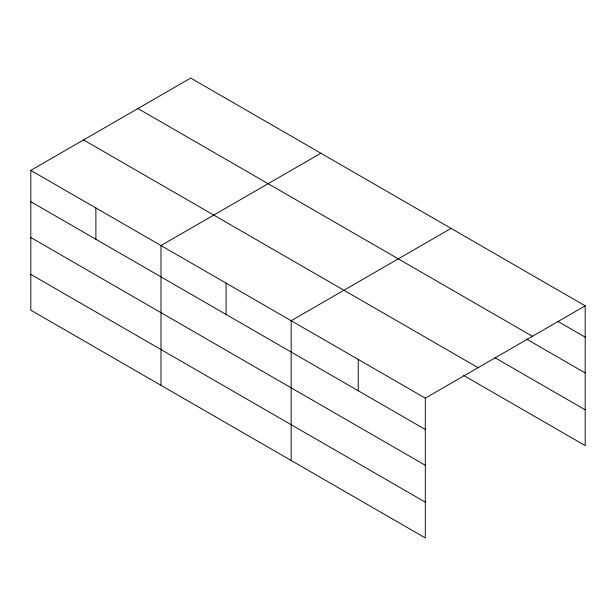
<?xml version="1.0" encoding="UTF-8"?>
<svg xmlns="http://www.w3.org/2000/svg" width="616" height="616" viewBox="0 0 616 616"><rect width="100%" height="100%" fill="white"/><g stroke="black" fill="none" stroke-linecap="round" stroke-linejoin="round"><path stroke-width="0.92" d="M30.8 170.386L425.302 398.152L425.302 537.93L30.8 310.164L30.8 170.386L190.698 78.07L585.2 305.836L585.2 445.614L463.486 375.344M320.882 153.23L160.984 245.545L160.984 385.331M451.066 228.39L291.168 320.713L291.168 460.491M425.302 398.152L585.2 305.836M557.88 321.383L585.2 337.16M137.93 108.531L532.432 336.298M526.418 339.008L585.2 372.95M494.948 357.719L585.2 409.825M83.568 139.924L478.07 367.683M30.8 201.709L425.302 429.475M30.8 237.499L425.302 465.265M30.8 274.374L425.302 502.14M358.235 359.428L358.235 390.752M226.08 283.129L226.08 314.453M95.896 207.969L95.896 239.293"/></g></svg>
